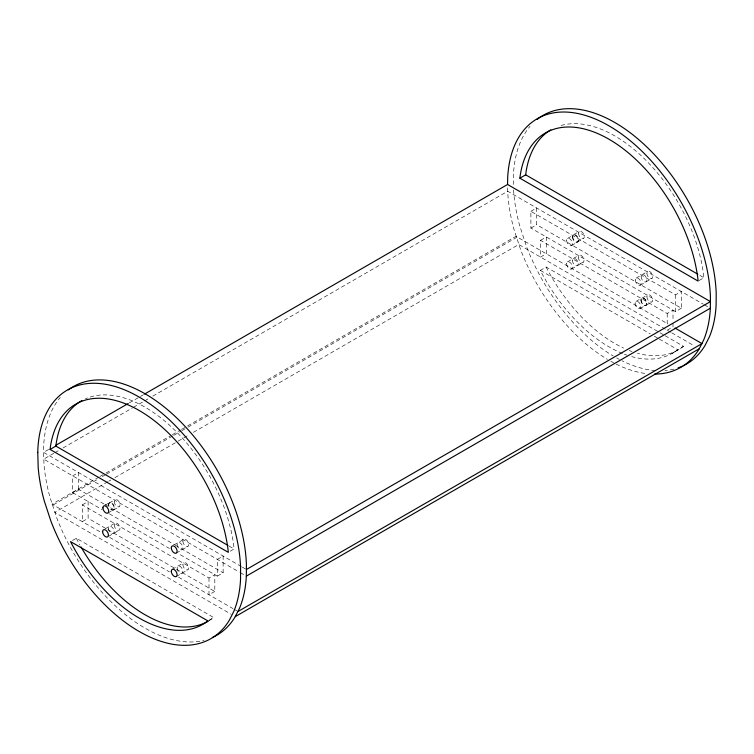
<?xml version="1.0" encoding="UTF-8"?>
<svg xmlns="http://www.w3.org/2000/svg" width="754" height="754" viewBox="0 0 754 754"><rect width="100%" height="100%" fill="white"/><g stroke="black" fill="none" stroke-linecap="round" stroke-linejoin="round"><path stroke-width="0.57" stroke-dasharray="3.77 2.83" d="M72.478 540.495L76.343 538.262L213.665 617.545L211.393 619.26A127.134 73.402 60 0 1 208.971 620.806M665.16 335.737L683.463 346.303L675.405 351.364A127.134 73.402 60 0 1 631.682 356.595M683.463 346.303L681.201 348.018A127.134 73.402 60 0 1 637.479 353.249M48.671 449.422L43.572 452.372L43.986 464.087A143.543 82.874 60 0 0 50 497.357L56.757 517.913A143.543 82.874 60 0 0 144.316 627.752L149.622 630.702A143.543 82.874 60 0 0 204.108 640.353M129.236 402.909L139.433 397.019M140.451 396.434L143.505 394.672M53.883 453.248L43.685 459.129L239.329 572.088M54.901 452.654L58.982 450.298M63.063 447.942L132.412 407.914M133.43 407.32L143.628 401.43M144.645 400.845L148.727 398.489M152.808 396.133L507.687 191.243L703.331 304.192M530.891 211.337L536.688 207.981L536.688 224.73L681.333 308.235L681.333 291.496L675.527 294.842L530.891 211.337L530.891 228.076L675.527 311.591L681.333 308.235M98.906 477.112L51.998 504.2L100.565 532.154M99.924 476.528L105.023 473.578M106.041 472.994L171.309 435.312M172.327 434.719L180.489 430.016M181.507 429.422L186.606 426.481M187.623 425.887L516 236.304L667.94 323.947M78.491 489.271L78.491 472.522L72.686 475.878L72.686 492.616L78.491 489.271L103.948 503.974M530.891 228.076L536.688 224.73M53.317 504.878L98.19 478.969M102.271 476.622L105.334 474.85M106.352 474.266L172.638 435.991M173.656 435.407L180.79 431.279M181.818 430.694L186.917 427.754M187.935 427.16L517.329 236.992M107.765 481.778L54.74 512.4L231.195 614.265M108.793 481.193L110.829 480.015M114.91 477.659L177.115 441.74M178.132 441.156L189.348 434.681M193.429 432.325L518.743 244.503L670.711 332.25M82.318 504.878L88.124 501.533L88.124 518.271L214.805 591.409L214.805 574.671L208.999 578.016L82.318 504.878L82.318 521.627L88.124 518.271M540.524 240.338L546.33 236.992L546.33 253.73L540.524 257.086L540.524 240.338L667.205 313.476L673.002 310.13L673.002 321.289M104.721 505.416L109.556 502.616M573.558 234.73L579.364 231.384M109.273 503.003L115.07 499.657M567.47 238.462L573.276 235.116M107.86 513.069L113.656 509.723M577.658 241.836L583.464 238.49M113.373 510.109L119.17 506.754M571.579 245.559L577.375 242.213M622.465 353.466A127.134 73.402 60 0 1 613.096 349.121L608.393 346.51A127.134 73.402 60 0 1 541.787 273.184L540.345 270.375L546.141 267.02L659.053 332.212M105.409 528.677L115.07 523.097M567.47 261.902L579.072 255.201M108.538 536.339L119.17 530.194M571.579 269.008L583.172 262.307M174.089 544.888L183.75 539.308M636.15 278.113L647.752 271.412M176.257 553.106L187.85 546.405M640.259 285.219L651.852 278.518M635.933 301.459L641.729 298.103M172.148 569.44L183.75 562.748M641.956 298.207L647.752 294.852M640.033 308.556L645.829 305.21M176.257 576.546L187.85 569.845M646.055 305.304L651.852 301.958M230.243 551.212L234.108 548.978L233.881 546.716A127.134 73.402 60 0 0 175.578 430.986A127.134 73.402 60 0 0 85.296 398.866M699.081 280.535L703.916 277.745L703.68 275.474A127.134 73.402 60 0 0 558.705 126.21M217.331 576.131L223.127 572.776L223.127 556.037L217.331 559.383L217.331 576.131L178.321 553.606M214.805 591.409L208.999 594.765L208.999 578.016M667.205 330.224L673.002 326.868L673.002 322.41M208.83 620.335L213.665 617.545M672.134 353.4L677.94 350.054M616.649 357.924L619.43 359.46M610.853 361.27L613.633 362.806M699.844 275.389L703.916 277.745M704.33 304.776L708.336 307.085M671.739 332.834L694.17 345.794M660.07 332.797L664.142 335.144M540.345 270.375L650.202 333.796M654.274 336.143L658.336 338.499M659.354 339.083L677.667 349.658M229.018 546.037L234.108 548.978M241.327 566.546L43.572 452.372L43.675 445.52A143.543 82.874 60 0 1 60.245 397.518M242.345 567.131L246.426 569.487M240.328 572.663L245.333 575.547M104.966 504.558L174.24 544.548M175.258 545.142L223.127 572.776M72.686 492.616L102.224 509.676M109.358 513.794L169.452 548.488M109.688 537.423L169.48 571.937M178.594 577.206L233.005 608.619M234.004 609.194L237.001 610.929M546.141 267.02L547.592 269.838A127.134 73.402 60 0 0 614.199 343.155L618.902 345.766A127.134 73.402 60 0 0 623.596 348.094M76.343 538.262L77.785 541.08A127.134 73.402 60 0 0 79.915 544.972M513.606 189.876L513.785 192.854A143.543 82.874 60 0 0 519.798 226.115L526.556 246.671A143.543 82.874 60 0 0 613.228 355.992M507.574 187.831L507.989 196.2A143.543 82.874 60 0 0 514.002 229.47L520.76 250.026A143.543 82.874 60 0 0 607.432 359.338M675.527 294.842L675.527 311.591M667.205 313.476L667.205 324.635M513.37 184.476L513.474 174.287A143.543 82.874 60 0 1 530.053 126.276M108.519 505.802A4.1 2.366 60 0 1 111.074 503.069A4.1 2.366 60 0 1 114.212 508.516A4.1 2.366 60 0 1 110.574 509.355M627.102 355.181A127.134 73.402 60 0 1 624.321 354.182M673.906 369.111A143.543 82.874 60 0 1 664.962 370.563M655.462 370.572A143.543 82.874 60 0 1 622.078 360.808M644.736 373.39A143.543 82.874 60 0 1 614.51 363.268M631.975 351.515A127.134 73.402 60 0 1 629.194 350.478M109.094 506.396A4.1 2.366 60 0 1 111.356 502.692A4.1 2.366 60 0 1 114.335 508.893A4.1 2.366 60 0 1 109.556 507.357M114.222 501.533A4.1 2.366 60 0 0 118.576 506.942A4.1 2.366 60 0 0 118.576 501.146A4.1 2.366 60 0 0 114.222 501.533M635.302 279.988A4.1 2.366 60 0 0 639.656 285.398A4.1 2.366 60 0 0 639.656 279.602A4.1 2.366 60 0 0 635.302 279.988M182.902 541.184A4.1 2.366 60 0 0 187.256 546.593A4.1 2.366 60 0 0 187.256 540.797A4.1 2.366 60 0 0 182.902 541.184M566.622 240.338A4.1 2.366 60 0 0 570.976 245.747A4.1 2.366 60 0 0 570.976 239.951A4.1 2.366 60 0 0 566.622 240.338M572.427 236.992A4.1 2.366 60 0 0 576.772 242.402A4.1 2.366 60 0 0 576.772 236.596A4.1 2.366 60 0 0 572.427 236.992M641.107 276.643A4.1 2.366 60 0 0 645.452 282.053A4.1 2.366 60 0 0 645.452 276.256A4.1 2.366 60 0 0 641.107 276.643M177.105 544.529A4.1 2.366 60 0 0 181.45 549.939A4.1 2.366 60 0 0 181.45 544.143A4.1 2.366 60 0 0 177.105 544.529M108.425 528.318A4.1 2.366 60 0 0 112.77 533.728A4.1 2.366 60 0 0 112.77 527.932A4.1 2.366 60 0 0 108.425 528.318M114.222 524.972A4.1 2.366 60 0 0 118.576 530.382A4.1 2.366 60 0 0 118.576 524.586A4.1 2.366 60 0 0 114.222 524.972M177.105 567.969A4.1 2.366 60 0 0 181.45 573.379A4.1 2.366 60 0 0 181.45 567.583A4.1 2.366 60 0 0 177.105 567.969M182.902 564.623A4.1 2.366 60 0 0 187.256 570.033A4.1 2.366 60 0 0 187.256 564.237A4.1 2.366 60 0 0 182.902 564.623M635.075 303.334A4.1 2.366 60 0 0 639.43 308.744A4.1 2.366 60 0 0 639.43 302.948A4.1 2.366 60 0 0 635.075 303.334M566.622 263.777A4.1 2.366 60 0 0 570.976 269.187A4.1 2.366 60 0 0 570.976 263.391A4.1 2.366 60 0 0 566.622 263.777M572.427 260.432A4.1 2.366 60 0 0 576.772 265.842A4.1 2.366 60 0 0 576.772 260.045A4.1 2.366 60 0 0 572.427 260.432M640.881 299.979A4.1 2.366 60 0 0 645.226 305.398A4.1 2.366 60 0 0 645.226 299.592A4.1 2.366 60 0 0 640.881 299.979M646.904 273.297A4.1 2.366 60 0 0 651.258 278.707A4.1 2.366 60 0 0 651.258 272.901A4.1 2.366 60 0 0 646.904 273.297M578.506 233.259A4.1 2.366 60 0 0 582.861 238.669A4.1 2.366 60 0 0 582.861 232.873A4.1 2.366 60 0 0 578.506 233.259M641.107 300.083A4.1 2.366 60 0 0 645.452 305.493A4.1 2.366 60 0 0 645.452 299.696A4.1 2.366 60 0 0 641.107 300.083M646.904 296.737A4.1 2.366 60 0 0 651.258 302.147A4.1 2.366 60 0 0 651.258 296.341A4.1 2.366 60 0 0 646.904 296.737M578.224 257.076A4.1 2.366 60 0 0 582.578 262.496A4.1 2.366 60 0 0 582.578 256.69A4.1 2.366 60 0 0 578.224 257.076M572.71 236.605A4.1 2.366 60 0 0 577.064 242.025A4.1 2.366 60 0 0 577.064 236.219A4.1 2.366 60 0 0 572.71 236.605"/><path stroke-width="1.13" d="M50.084 449.431L50.509 446.161A127.134 73.402 60 0 1 139.801 410.845A127.134 73.402 60 0 1 228.085 550.062L228.311 552.333L50.084 449.431L55.881 446.085L56.305 442.805A127.134 73.402 60 0 1 81.866 400.6M519.883 178.189L520.307 174.919A127.134 73.402 60 0 1 609.609 139.603A127.134 73.402 60 0 1 697.884 278.829L698.119 281.091L519.883 178.189L525.689 174.843L526.113 171.573A127.134 73.402 60 0 1 550.835 129.839M55.805 445.303L128.208 403.503M144.532 394.078L507.574 184.476L710.428 301.591L710.325 308.48A143.543 82.874 60 0 1 703.51 340.365L699.128 348.998A143.543 82.874 60 0 1 654.472 374.088M212.402 637.488A143.543 82.874 60 0 0 235.125 616.895L239.508 608.252A143.543 82.874 60 0 0 246.322 576.367L246.426 569.487L710.428 301.591L710.4 296.247A143.543 82.874 60 0 0 609.684 126.248A143.543 82.874 60 0 0 507.678 177.633L507.574 184.476M246.332 576.131L710.334 308.235M238 611.503L702.002 343.617L675.009 328.028M235.267 616.621L699.278 348.734M525.689 174.843L697.808 274.211M55.881 446.085L228 545.453M246.426 569.487L246.398 564.143A143.543 82.874 60 0 0 178.274 419.431A143.543 82.874 60 0 0 68.265 389.922M683.199 365.794A143.543 82.874 60 0 0 704.924 345.652L709.316 337.01A143.543 82.874 60 0 0 716.121 305.125L716.196 292.901A143.543 82.874 60 0 0 647.45 147.577A143.543 82.874 60 0 0 537.206 119.358M682.21 366.246A143.543 82.874 60 0 1 678.148 367.858M208.132 621.287A127.134 73.402 60 0 1 149.094 617.008L144.391 614.397A127.134 73.402 60 0 1 81.008 546.904M37.766 452.372L38.181 467.442A143.543 82.874 60 0 0 44.194 500.703L50.952 521.259A143.543 82.874 60 0 0 138.51 631.098L143.826 634.048A143.543 82.874 60 0 0 229.32 620.24L233.712 611.598A143.543 82.874 60 0 0 240.526 579.713L240.592 567.489A143.543 82.874 60 0 0 139.886 397.49A143.543 82.874 60 0 0 37.879 448.875L37.766 452.372M207.859 620.891L205.597 622.606A127.134 73.402 60 0 1 143.298 620.354L138.595 617.743A127.134 73.402 60 0 1 71.988 544.426L70.546 541.608L207.859 620.891M171.299 571.315A4.1 2.366 60 0 0 175.654 576.735A4.1 2.366 60 0 0 175.654 570.929A4.1 2.366 60 0 0 171.299 571.315M102.619 531.664A4.1 2.366 60 0 0 106.974 537.084A4.1 2.366 60 0 0 106.974 531.278A4.1 2.366 60 0 0 102.619 531.664M102.912 507.847A4.1 2.366 60 0 0 107.257 513.257A4.1 2.366 60 0 0 107.257 507.461A4.1 2.366 60 0 0 102.912 507.847M171.299 547.875A4.1 2.366 60 0 0 175.654 553.295A4.1 2.366 60 0 0 175.654 547.489A4.1 2.366 60 0 0 171.299 547.875"/></g></svg>
